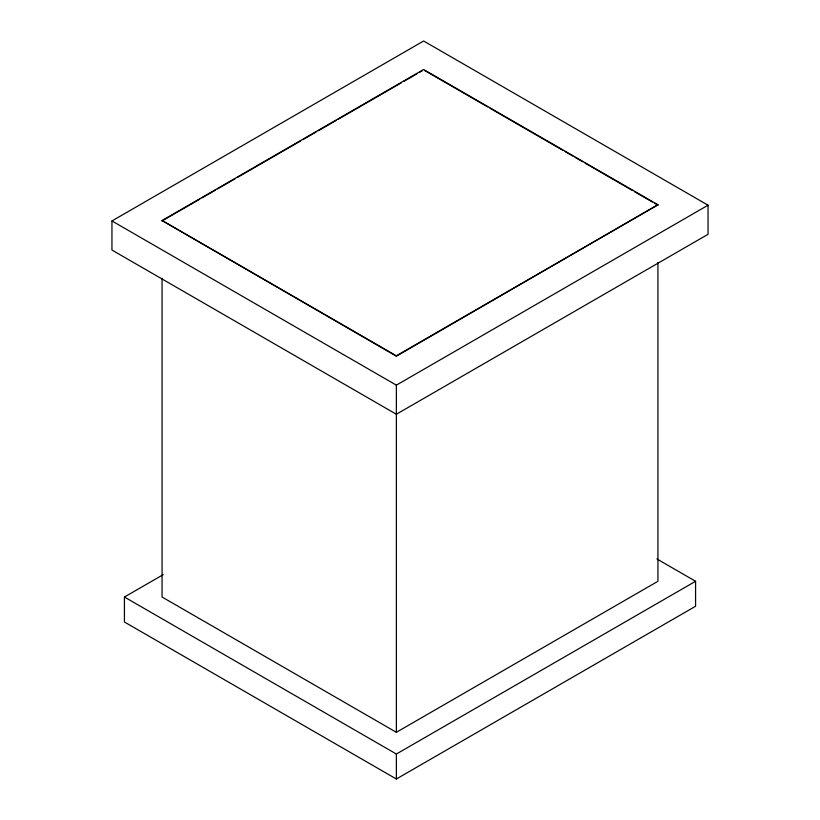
<?xml version="1.0" encoding="UTF-8"?>
<svg xmlns="http://www.w3.org/2000/svg" width="820" height="820" viewBox="0 0 820 820"><rect width="100%" height="100%" fill="white"/><g stroke="black" fill="none" stroke-linecap="round" stroke-linejoin="round"><path stroke-width="1.23" d="M111.95 220.949L423.632 41L708.049 205.205L708.049 234.305L396.367 414.254L111.95 250.049L111.95 220.949L396.367 385.154L708.049 205.205M162.063 220.518L423.632 69.505L657.937 204.774L396.367 356.218L162.063 220.518L396.367 355.788L657.937 204.774M162.063 220.949L199.752 199.198M201.966 197.917L215.27 190.24M217.484 188.959L235.217 178.719M237.431 177.438L300.612 140.968M302.826 139.687L316.12 132.01M318.344 130.728L336.077 120.489M338.291 119.207L401.462 82.738M403.686 81.457L416.98 73.779M419.204 72.498L422.525 70.571M656.881 558.943L695.575 581.288L695.575 606.257L396.367 779L124.425 622.001L124.425 597.021L163.211 574.635M162.063 278.216L162.063 597.021L396.367 732.301L657.937 581.288L657.937 262.472M124.425 597.021L396.367 754.031L695.575 581.288M424.739 70.571L487.736 106.948M489.94 108.219L562.889 150.337M565.103 151.608L572.832 156.077M575.045 157.348L582.784 161.817M584.988 163.098L632.517 190.527M634.721 191.808L652.412 202.017M654.616 203.298L657.937 205.205M396.367 385.154L396.367 732.301M396.367 754.031L396.367 779"/></g></svg>
